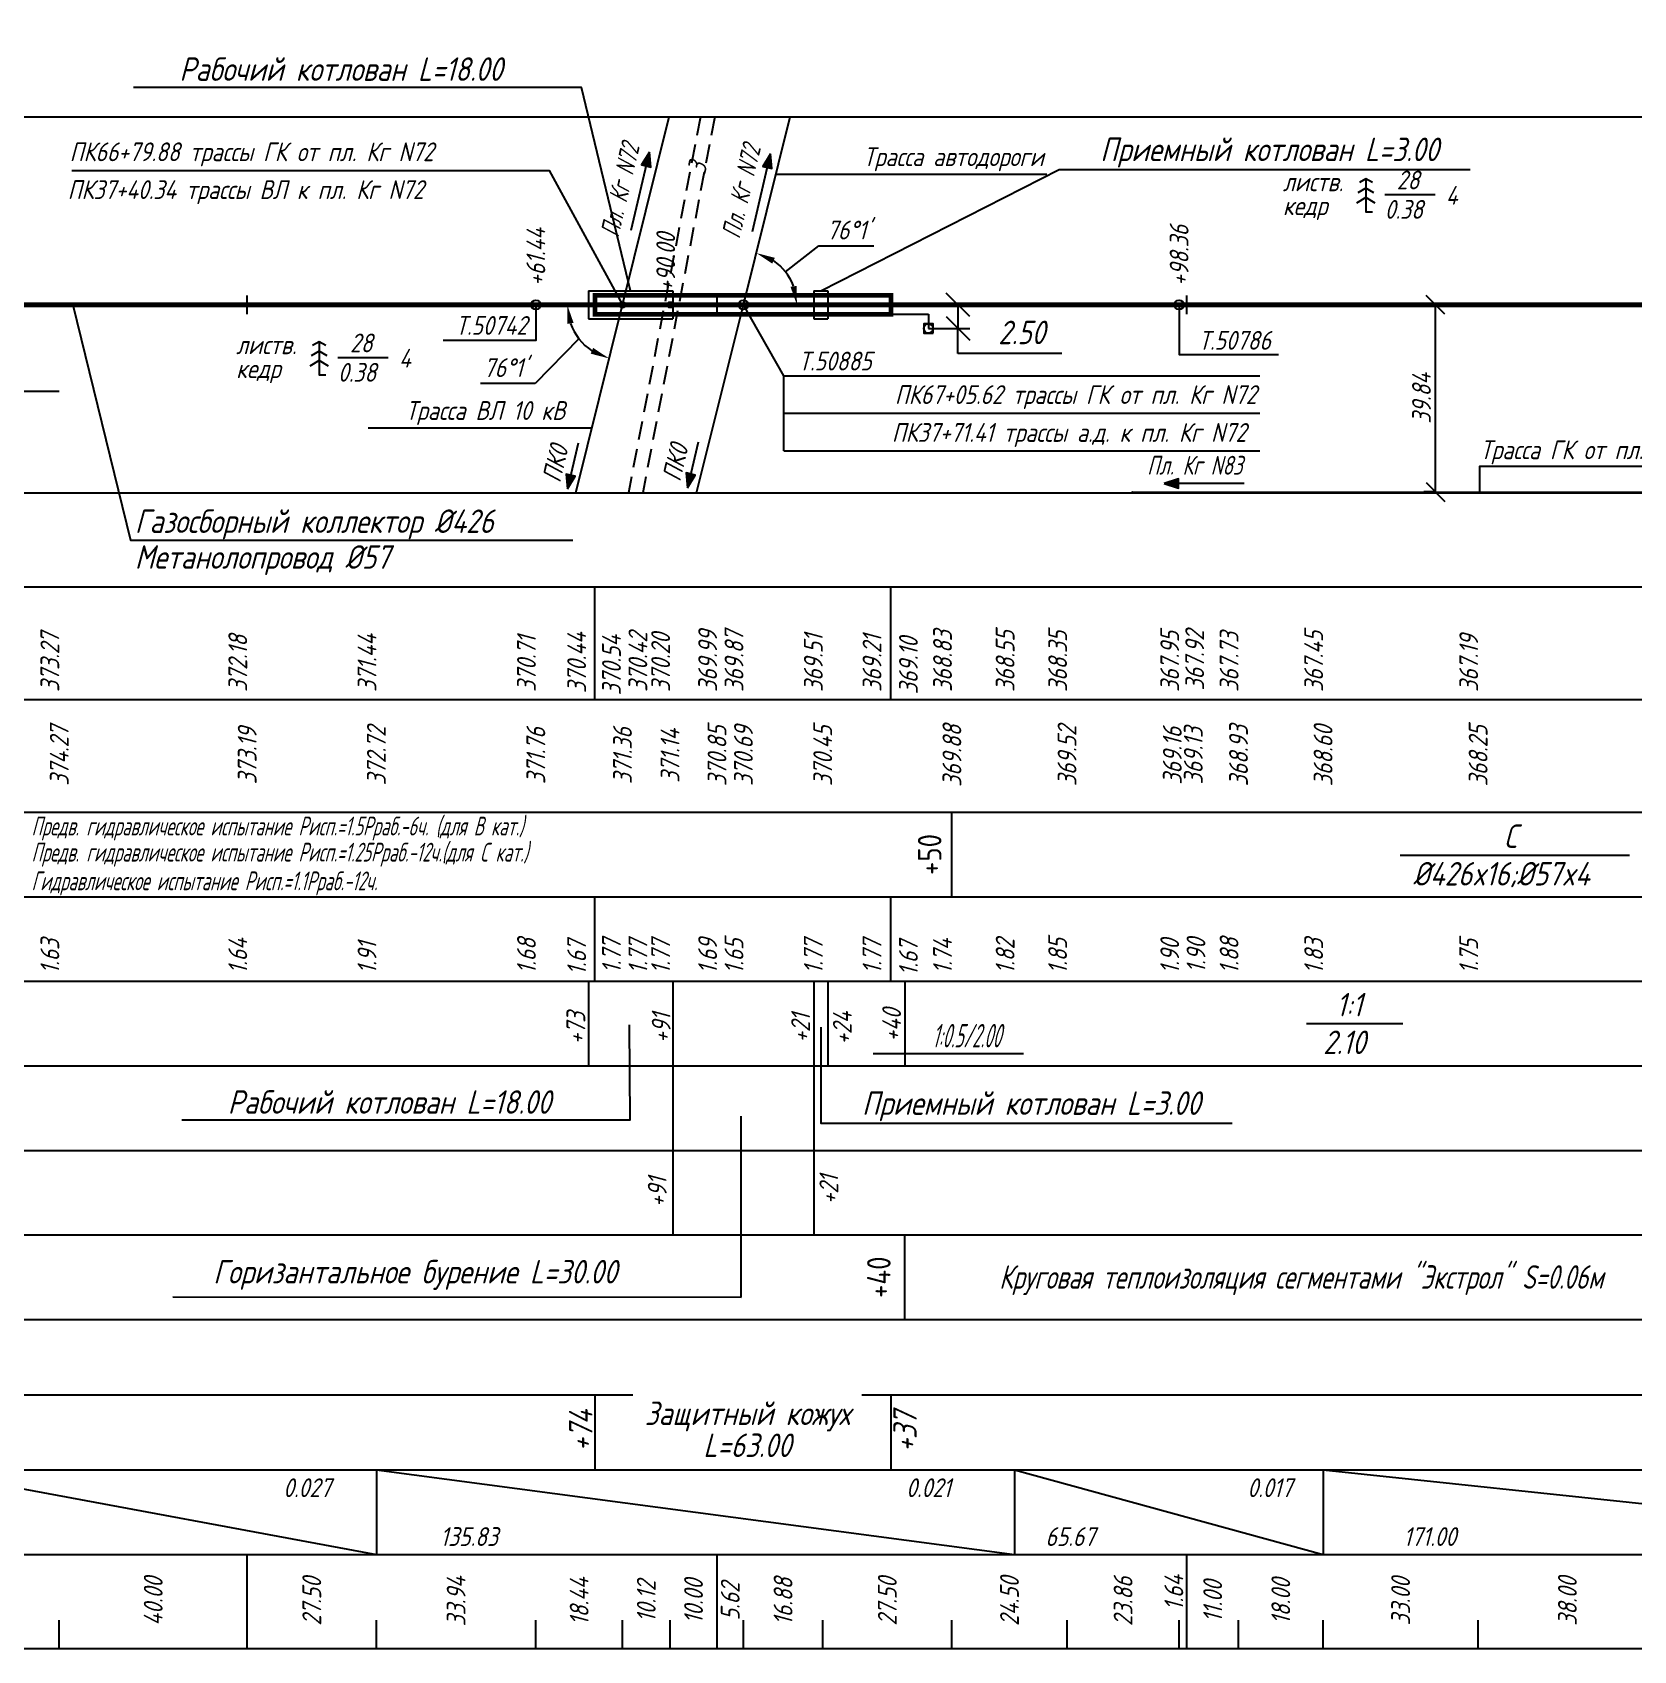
# Model space of a CAD drawing. Extents: x 0 to 1712, y -36 to 643.
# Drawn here: x 402.5 to 572.9, y 170 to 342.2 of the extents above; entities that cross this region are included whole.
import ezdxf
from ezdxf import colors
from ezdxf.entities.mleader import LeaderData, LeaderLine
from ezdxf.enums import TextEntityAlignment as Align
from ezdxf.math import Vec2, Vec3

# ---------------------------------------------------------------- set-up
doc = ezdxf.new("R2010")
doc.units = 0
doc.linetypes.add('IZ_HIDDEN', pattern=[3, 2, -1])
doc.linetypes.add('ИИDash_20_10', pattern=[3, 2, -1])
for name, color, linetype in [('Изм.4', 1, 'Continuous'), ('Отметки красные', 7, 'Continuous'), ('Подвал', 7, 'Continuous'), ('ТХ-Л', 140, 'Continuous')]:
    doc.layers.add(name, color=color, linetype=linetype)
doc.layers.add('ИИ_ПРОФИЛЬ_025', color=7, linetype='Continuous', lineweight=25)
doc.styles.add('VNIPISIMPLEXCUR', font='simplex.shx', dxfattribs={"width": 0.8, "oblique": 15})
doc.dimstyles.new('ИИ-1000-м-dm$0', dxfattribs={"dimtxt": 2.5, "dimasz": 2.5, "dimexe": 1.25, "dimexo": 0, "dimgap": 1, "dimtad": 1, "dimtoh": 1, "dimzin": 1, "dimdsep": 46, "dimtxsty": 'VNIPISIMPLEXCUR', "dimblk": 'OBLIQUE', "dimcen": 2.5, "dimaunit": 1, "dimazin": 0, "dimtfac": 1, "dimtmove": 1, "dimatfit": 2, "dimfxl": 1, "dimarcsym": 0})
doc.dimstyles.new('ИИ-1000-м-dm$2', dxfattribs={"dimtxt": 2.5, "dimasz": 2.5, "dimexe": 1.25, "dimexo": 0, "dimgap": 1, "dimtad": 2, "dimtoh": 1, "dimzin": 1, "dimdsep": 46, "dimtxsty": 'VNIPISIMPLEXCUR', "dimcen": 2.5, "dimaunit": 1, "dimazin": 0, "dimtfac": 1, "dimtmove": 1, "dimatfit": 2, "dimfxl": 1, "dimarcsym": 0})

# ---------------------------------------------------------------- blocks, each defined once
blk = doc.blocks.new('ИИ15008')
at = {"linetype": 'Continuous', "lineweight": 25}
blk.add_hatch(color=0, dxfattribs=at).paths.add_polyline_path([(0, 0), (1.5, -0.5), (1.5, 0.5)])
at = {"color": 0, "linetype": 'Continuous', "lineweight": 25}
blk.add_lwpolyline([(0, 0), (1.5, -0.5), (1.5, 0.5)], close=True, dxfattribs=at)
blk.add_lwpolyline([(8.5, 0), (0, 0)], dxfattribs=at)
blk = doc.blocks.new('ИИ15009')
at = {"linetype": 'Continuous', "lineweight": 25}
blk.add_hatch(color=0, dxfattribs=at).paths.add_polyline_path([(0, 0), (1.5, -0.5), (1.5, 0.5)])
at = {"color": 0, "linetype": 'Continuous', "lineweight": 25}
blk.add_lwpolyline([(0, 0), (1.5, -0.5), (1.5, 0.5)], close=True, dxfattribs=at)
blk.add_lwpolyline([(5, 0), (0, 0)], dxfattribs=at)
blk = doc.blocks.new('ИИ053672А')
at = {"color": 0, "linetype": 'Continuous'}
for points in [[(0.7, 3.1), (0, 3.5), (-0.7, 3.1)], [(0, 3.5), (0, 0), (0.7, 0)], [(0.85, 2.01), (0, 2.5), (-0.85, 2.01)], [(1, 0.92), (0, 1.5), (-1, 0.92)]]:
    blk.add_lwpolyline(points, dxfattribs=at)
at = {"color": 0, "linetype": 'Continuous', "style": 'VNIPISIMPLEXCUR', "oblique": 15, "width": 0.8}
blk.add_attdef('RACE1', text='', height=2, dxfattribs=at).set_placement((-2, 2.25), align=Align.RIGHT)
blk.add_attdef('HEIGHT', (2, 2.25), '', height=2, dxfattribs=at)
blk.add_attdef('DISTANCE', text='', height=2, dxfattribs=at).set_placement((8.5, 1.75), align=Align.MIDDLE_LEFT)
blk.add_attdef('RACE2', text='', height=2, dxfattribs=at).set_placement((-2, 1.25), align=Align.TOP_RIGHT)
blk.add_attdef('THICKNESS', text='', height=2, dxfattribs=at).set_placement((2, 1.25), align=Align.TOP_LEFT)
blk = doc.blocks.new('ИИ150022')
at = {"linetype": 'Continuous', "lineweight": 25}
h = blk.add_hatch(color=0, dxfattribs=at)
edge = h.paths.add_edge_path()
edge.add_arc((0, 0), 0.3, 0, 360)
at = {"color": 0, "linetype": 'Continuous', "lineweight": 25}
blk.add_circle((0, 0), 0.3, dxfattribs=at)
at = {"color": 0, "linetype": 'Continuous', "style": 'VNIPISIMPLEXCUR', "oblique": 15, "width": 0.8}
for tag, p in [('STATIONING1', (1, 4.7)), ('STATIONING2', (1, 1.3))]:
    blk.add_attdef(tag, p, '', height=2, dxfattribs=at)
at = {"color": 7, "linetype": 'Continuous', "style": 'VNIPISIMPLEXCUR', "oblique": 15, "width": 0.8}
blk.add_attdef('HEIGHT', text='', height=2, dxfattribs=at).set_placement((0, -1.3), align=Align.TOP_CENTER)
blk = doc.blocks.new('ИИ15002')
at = {"linetype": 'Continuous', "lineweight": 25}
h = blk.add_hatch(color=0, dxfattribs=at)
edge = h.paths.add_edge_path()
edge.add_arc((0, 0), 0.3, 0, 360)
at = {"color": 0, "linetype": 'Continuous', "lineweight": 25}
blk.add_circle((0, 0), 0.3, dxfattribs=at)
at = {"color": 0, "linetype": 'Continuous', "style": 'VNIPISIMPLEXCUR', "oblique": 15, "width": 0.8}
blk.add_attdef('STATIONING', (1, 1.3), '', height=2, rotation=90, dxfattribs=at)
at = {"color": 7, "linetype": 'Continuous', "style": 'VNIPISIMPLEXCUR', "oblique": 15, "width": 0.8}
blk.add_attdef('HEIGHT', text='', height=2, dxfattribs=at).set_placement((0, -1.3), align=Align.TOP_CENTER)
blk = doc.blocks.new('_Oblique')
at = {"color": 0, "linetype": 'ByBlock', "lineweight": -2}
blk.add_line((-0.5, -0.5), (0.5, 0.5), dxfattribs=at)
blk = doc.blocks.new('*D29')
at = {"layer": 'Defpoints', "color": 0, "transparency": 16777216}
for p in [(551.87, 313.23), (551.87, 313.23), (551.87, 293.31)]:
    blk.add_point(p, dxfattribs=at)
at = {"layer": 'ИИ_ПРОФИЛЬ_025', "color": 0, "lineweight": -2, "transparency": 16777216}
for p, q in [((551.87, 313.23), (550.62, 313.23)), ((551.87, 293.31), (551.87, 313.23)), ((551.87, 293.31), (550.62, 293.31))]:
    blk.add_line(p, q, dxfattribs=at)
at = {"layer": 'ИИ_ПРОФИЛЬ_025', "color": 0, "lineweight": -2, "transparency": 16777216, "xscale": 2, "yscale": 2, "zscale": 2}
for p, rotation in [((551.87, 313.23), 90), ((551.87, 293.31), 270)]:
    blk.add_blockref('_Oblique', p, dxfattribs=dict(at, rotation=rotation))
at = {"layer": 'ИИ_ПРОФИЛЬ_025', "color": 0, "transparency": 16777216, "insert": (550.37, 303.27), "char_height": 2, "attachment_point": 5, "rotation": 90, "style": 'VNIPISIMPLEXCUR'}
blk.add_mtext('39.84', dxfattribs=at)
blk = doc.blocks.new('*D30')
at = {"layer": 'Defpoints', "color": 0, "transparency": 16777216}
for p in [(974.43, 333.23, -184.58), (125.4, 313.23), (1125.4, 313.23), (981.49, 309.23), (982.4, 293.23, -184.58)]:
    blk.add_point(p, dxfattribs=at)
at = {"layer": 'ИИ_ПРОФИЛЬ_025', "color": 0, "lineweight": -2, "transparency": 16777216}
for p, q in [((982.31, 310.03), (985.89, 303.41)), ((985.89, 303.41), (993.55, 303.41))]:
    blk.add_line(p, q, dxfattribs=at)
blk.add_arc((978.42, 313.23), 5.04, 304.1476, 337.1185, dxfattribs=at)
at = {"layer": 'ИИ_ПРОФИЛЬ_025', "color": 0, "transparency": 16777216}
for points in [[(982.74, 311.33), (983.39, 311.2), (983.46, 313.23)], [(981.38, 308.75), (981.12, 309.36), (979.4, 308.28)]]:
    blk.add_solid(points, dxfattribs=at)
at = {"layer": 'ИИ_ПРОФИЛЬ_025', "color": 0, "transparency": 16777216, "insert": (989.97, 305.1), "char_height": 2, "attachment_point": 5, "style": 'VNIPISIMPLEXCUR'}
blk.add_mtext("78°44'", dxfattribs=at)
blk = doc.blocks.new('*D31')
at = {"layer": 'Defpoints', "color": 0, "transparency": 16777216}
for p in [(483.19, 333.23), (481.81, 317.63), (125.4, 313.23), (478.21, 313.22), (1125.4, 313.23)]:
    blk.add_point(p, dxfattribs=at)
at = {"layer": 'ИИ_ПРОФИЛЬ_025', "color": 0, "lineweight": -2, "transparency": 16777216}
for p, q in [((482.69, 316.73), (486.25, 319.5)), ((486.25, 319.5), (492.09, 319.5))]:
    blk.add_line(p, q, dxfattribs=at)
blk.add_arc((478.21, 313.23), 5.69, 20.2603, 55.7613, dxfattribs=at)
at = {"layer": 'ИИ_ПРОФИЛЬ_025', "color": 0, "transparency": 16777216}
for points in [[(481.27, 317.62), (481.55, 318.23), (479.58, 318.74)], [(483.87, 315.25), (483.22, 315.14), (483.9, 313.23)]]:
    blk.add_solid(points, dxfattribs=at)
at = {"layer": 'ИИ_ПРОФИЛЬ_025', "color": 0, "transparency": 16777216, "insert": (489.42, 321.19), "char_height": 2, "attachment_point": 5, "style": 'VNIPISIMPLEXCUR'}
blk.add_mtext("76°1'", dxfattribs=at)
blk = doc.blocks.new('*D32')
at = {"layer": 'Defpoints', "color": 0, "transparency": 16777216}
for p in [(470.32, 333.23), (125.4, 313.23), (1125.4, 313.23), (461.61, 308.68), (460.35, 293.23)]:
    blk.add_point(p, dxfattribs=at)
at = {"layer": 'ИИ_ПРОФИЛЬ_025', "color": 0, "lineweight": -2, "transparency": 16777216}
for p, q in [((460.7, 309.61), (456.06, 304.85)), ((456.06, 304.85), (450.22, 304.85))]:
    blk.add_line(p, q, dxfattribs=at)
blk.add_arc((465.34, 313.23), 5.88, 199.5904, 236.4241, dxfattribs=at)
at = {"layer": 'ИИ_ПРОФИЛЬ_025', "color": 0, "transparency": 16777216}
for points in [[(459.47, 311.2), (460.13, 311.31), (459.46, 313.23)], [(462.22, 308.64), (461.95, 308.03), (463.92, 307.52)]]:
    blk.add_solid(points, dxfattribs=at)
at = {"layer": 'ИИ_ПРОФИЛЬ_025', "color": 0, "transparency": 16777216, "insert": (452.89, 306.54), "char_height": 2, "attachment_point": 5, "style": 'VNIPISIMPLEXCUR'}
blk.add_mtext("76°1'", dxfattribs=at)
blk = doc.blocks.new('*D33')
at = {"layer": 'Defpoints', "color": 0, "transparency": 16777216}
for p in [(125.4, 313.23), (310.01, 313.24), (1125.4, 313.23), (306.41, 311.14), (310.02, 293.23)]:
    blk.add_point(p, dxfattribs=at)
at = {"layer": 'ИИ_ПРОФИЛЬ_025', "color": 0, "lineweight": -2, "transparency": 16777216}
for p, q in [((307.07, 310.28), (307.1, 302.16)), ((307.1, 302.16), (302.86, 302.16))]:
    blk.add_line(p, q, dxfattribs=at)
blk.add_arc((310.01, 313.23), 4.17, 207.7818, 242.2224, dxfattribs=at)
at = {"layer": 'ИИ_ПРОФИЛЬ_025', "color": 0, "transparency": 16777216}
for points in [[(306.01, 311.21), (306.65, 311.37), (305.85, 313.23)], [(308.15, 309.87), (307.99, 309.22), (310.01, 309.06)]]:
    blk.add_solid(points, dxfattribs=at)
at = {"layer": 'ИИ_ПРОФИЛЬ_025', "color": 0, "transparency": 16777216, "insert": (304.73, 303.66), "char_height": 2, "attachment_point": 5, "style": 'VNIPISIMPLEXCUR'}
blk.add_mtext('90%%d', dxfattribs=at)
blk = doc.blocks.new('*D34')
at = {"layer": 'Defpoints', "color": 0, "transparency": 16777216}
for p in [(140.6, 333.23), (143.59, 314.95), (125.4, 313.23), (140.6, 313.23), (1125.4, 313.23)]:
    blk.add_point(p, dxfattribs=at)
at = {"layer": 'ИИ_ПРОФИЛЬ_025', "color": 0, "lineweight": -2, "transparency": 16777216}
for p, q in [((143.04, 315.67), (144.38, 318.82)), ((144.38, 318.82), (148.62, 318.82))]:
    blk.add_line(p, q, dxfattribs=at)
blk.add_arc((140.6, 313.23), 3.45, 33.7265, 56.2791, dxfattribs=at)
at = {"layer": 'ИИ_ПРОФИЛЬ_025', "color": 0, "transparency": 16777216}
for points in [[(142.42, 315.78), (142.61, 316.41), (140.6, 316.67)], [(143.79, 315.24), (143.15, 315.04), (144.05, 313.23)]]:
    blk.add_solid(points, dxfattribs=at)
at = {"layer": 'ИИ_ПРОФИЛЬ_025', "color": 0, "transparency": 16777216, "insert": (146.75, 320.32), "char_height": 2, "attachment_point": 5, "style": 'VNIPISIMPLEXCUR'}
blk.add_mtext('90%%d', dxfattribs=at)
blk = doc.blocks.new('*D57')
at = {"layer": 'Defpoints', "color": 0, "transparency": 16777216}
for p in [(493.9, 313.23), (497.9, 310.72), (501.04, 310.72)]:
    blk.add_point(p, dxfattribs=at)
at = {"layer": 'ТХ-Л', "color": 0, "lineweight": -2, "transparency": 16777216}
for p, q in [((493.9, 313.23), (502.29, 313.21)), ((501.04, 313.22), (501.04, 310.72)), ((497.9, 310.72), (502.29, 310.71)), ((501.04, 308.04), (501.04, 310.72)), ((512.08, 308.04), (501.04, 308.04))]:
    blk.add_line(p, q, dxfattribs=at)
at = {"layer": 'ТХ-Л', "color": 0, "lineweight": -2, "transparency": 16777216, "xscale": 2.5, "yscale": 2.5, "zscale": 2.5}
for p, rotation in [((501.04, 313.22), 89.9136520649306), ((501.04, 310.72), 269.9136520649306)]:
    blk.add_blockref('_Oblique', p, dxfattribs=dict(at, rotation=rotation))
at = {"layer": 'ТХ-Л', "color": 0, "transparency": 16777216, "insert": (507.81, 310.29), "char_height": 2.5, "attachment_point": 5, "style": 'VNIPISIMPLEXCUR'}
blk.add_mtext('2.50', dxfattribs=at)

msp = doc.modelspace()

# ---------------------------------------------------------------- linework, layer by layer
at = {"color": 1}
for points in [[(461.7056, 314.7278), (461.7056, 311.7278)], [(461.7056, 314.7278), (461.7056, 311.7278)], [(461.7056, 314.7278), (470.7056, 314.7277)], [(470.7056, 314.7277), (470.7056, 311.7277)], [(470.7056, 314.7277), (470.7056, 311.7277)], [(485.7056, 314.7275), (485.7056, 311.7275)], [(485.7056, 314.7275), (485.7056, 311.7275)], [(485.7056, 314.7275), (487.2056, 314.7275)], [(487.2056, 314.7275), (487.2056, 311.7275)], [(487.2056, 314.7275), (487.2056, 311.7275)], [(461.7056, 311.7278), (470.7056, 311.7277)], [(485.7056, 311.7275), (487.2056, 311.7275)], [(461.7056, 241.2274), (461.7056, 232.1502)], [(470.7056, 241.2274), (470.7056, 232.1502)], [(485.7056, 241.2274), (485.7056, 232.1502)], [(487.2056, 241.2274), (487.2056, 232.1502)]]:
    msp.add_lwpolyline(points, dxfattribs=at)
msp.add_lwpolyline([(477.9759, 207.6299), (477.9759, 226.8648)])
at = {"layer": 'Изм.4'}
for p, q in [((470.7056, 232.2274), (470.7056, 214.2274)), ((485.7056, 232.2274), (485.7056, 214.2274))]:
    msp.add_line(p, q, dxfattribs=at)
at = {"layer": 'Изм.4', "color": 1, "ltscale": 100}
for points in [[(466.2056, 314.7277), (460.9815, 336.3717), (413.2848, 336.3717)], [(417.5005, 207.6299), (477.9901, 207.6231)]]:
    msp.add_lwpolyline(points, dxfattribs=at)
at = {"layer": 'Изм.4'}
for points in [[(486.4556, 314.7275), (511.8083, 327.6249), (555.5608, 327.6249)], [(492, 233.5518), (507.9994, 233.5518)]]:
    msp.add_lwpolyline(points, dxfattribs=at)
at = {"layer": 'ИИ_ПРОФИЛЬ_025', "flags": 128}
for points in [[(125.3976, 333.2274), (1125.3976, 333.2274)], [(460.3549, 293.2274), (470.3173, 333.2274)], [(473.2311, 293.2274), (478.2089, 313.2206), (483.1892, 333.2274)], [(406.7272, 327.5195), (457.5499, 327.5195), (465.3353, 313.2241)], [(481.6757, 327.1472), (510.4928, 327.1472)], [(546.4519, 324.9602), (551.8075, 324.9602)], [(425.3976, 312.2274), (425.3976, 314.2274)], [(475.3976, 312.2274), (475.3976, 314.2274)], [(525.3976, 312.2274), (525.3976, 314.2274)], [(349.9433, 313.2274), (352.313, 304.0296), (405.3825, 304.0296)], [(365.3976, 313.2274), (462.3976, 313.2274)], [(456.1176, 313.2274), (456.1176, 309.4323), (446.2616, 309.4323)], [(482.5053, 297.6837), (482.5053, 305.6837), (478.2076, 313.2274)], [(493.8976, 313.2274), (675.3976, 313.2274)], [(524.5776, 313.2274), (524.5776, 307.9426), (535.1426, 307.9426)], [(435.0545, 307.6168), (440.4102, 307.6168)], [(482.5053, 305.6837), (533.1669, 305.6837)], [(482.5053, 301.6837), (533.1669, 301.6837)], [(438.2608, 300.1371), (462.0758, 300.1371)], [(482.5053, 297.6837), (533.1669, 297.6837)], [(589.4801, 296.0052), (556.5279, 296.0052), (556.5279, 293.3067)], [(125.3976, 293.2274), (1125.3976, 293.2274)], [(519.5958, 293.2274), (519.616, 293.3089), (1125.3976, 293.2726)], [(315.3976, 283.2274), (905.3976, 283.2274)], [(315.3976, 271.2274), (905.3976, 271.2274)], [(315.3976, 259.2274), (905.3976, 259.2274)], [(315.3976, 250.2274), (905.3976, 250.2274)], [(315.3976, 241.2274), (905.3976, 241.2274)], [(318.8192, 232.2274), (902.1976, 232.2274)], [(315.3976, 223.2274), (905.3976, 223.2274)], [(315.3976, 214.2274), (905.3976, 214.2274)], [(315.3976, 205.2274), (905.3976, 205.2274)], [(315.3976, 197.2274), (905.3976, 197.2274)], [(315.3976, 189.2274), (905.3976, 189.2274)], [(125.3976, 180.2274), (1125.3976, 180.2274)], [(425.3976, 170.2274), (425.3976, 180.2274)], [(475.3976, 170.2274), (475.3976, 180.2274)], [(525.3976, 170.2274), (525.3976, 180.2274)], [(405.3976, 170.2274), (405.3976, 173.2274)], [(439.1476, 170.2274), (439.1476, 173.2274)], [(456.1176, 170.2274), (456.1176, 173.2274)], [(465.3376, 170.2274), (465.3376, 173.2274)], [(470.3976, 170.2274), (470.3976, 173.2274)], [(478.2076, 170.2274), (478.2076, 173.2274)], [(486.6476, 170.2274), (486.6476, 173.2274)], [(500.3976, 170.2274), (500.3976, 173.2274)], [(512.6476, 170.2274), (512.6476, 173.2274)], [(524.5776, 170.2274), (524.5776, 173.2274)], [(530.8976, 170.2274), (530.8976, 173.2274)], [(539.8976, 170.2274), (539.8976, 173.2274)], [(556.3976, 170.2274), (556.3976, 173.2274)], [(125.3976, 170.2274), (1125.3976, 170.2274)]]:
    msp.add_lwpolyline(points, dxfattribs=at)
at = {"layer": 'ИИ_ПРОФИЛЬ_025', "linetype": 'ИИDash_20_10', "flags": 128}
for points in [[(473.6349, 333.2274), (465.9648, 293.2274)], [(475.1622, 333.2274), (467.4921, 293.2274)]]:
    msp.add_lwpolyline(points, dxfattribs=at)
at = {"layer": 'ИИ_ПРОФИЛЬ_025'}
for centre in [(456.1176, 313.2274), (478.2076, 313.2274), (524.5776, 313.2274)]:
    msp.add_circle(centre, 0.5, dxfattribs=at)
at = {"layer": 'Подвал'}
for p, q in [((495.3976, 241.2274), (495.3976, 232.2274)), ((462.3976, 197.2274), (462.3976, 189.2274)), ((493.8976, 197.2274), (493.8976, 189.2274)), ((390.7726, 189.2274), (439.1476, 180.2274)), ((439.1476, 189.2274), (439.1476, 180.2274)), ((439.1476, 189.2274), (439.1476, 180.2274)), ((439.1476, 189.2274), (507.0606, 180.2274)), ((507.0606, 189.2274), (507.0606, 180.2274)), ((507.0606, 189.2274), (507.0606, 180.2274)), ((507.0606, 189.2274), (539.8976, 180.2274)), ((539.8976, 189.2274), (539.8976, 180.2274)), ((539.8976, 189.2274), (539.8976, 180.2274)), ((539.8976, 189.2274), (625.3976, 180.2274))]:
    msp.add_line(p, q, dxfattribs=at)
at = {"layer": 'ТХ-Л'}
msp.add_line((495.3976, 241.2274), (495.3976, 232.2274), dxfattribs=at)
at = {"layer": 'ТХ-Л', "const_width": 0.5}
for points in [[(365.3976, 313.2274), (462.3976, 313.2274)], [(462.3976, 312.2274), (462.3976, 314.2274), (493.8976, 314.2274), (493.8976, 312.2274), (462.3976, 312.2274)], [(493.8976, 313.2274), (675.3976, 313.2274)]]:
    msp.add_lwpolyline(points, dxfattribs=at)
at = {"layer": 'ТХ-Л', "linetype": 'IZ_HIDDEN', "const_width": 0.5}
msp.add_lwpolyline([(462.3976, 313.2277), (493.8976, 313.2274)], dxfattribs=at)
at = {"layer": 'ТХ-Л', "flags": 128}
msp.add_lwpolyline([(406.8386, 313.2274), (412.9624, 288.1658), (460.0514, 288.1658)], dxfattribs=at)
at = {"layer": 'ТХ-Л'}
for points in [[(493.8976, 312.2297), (497.8976, 312.2218)], [(497.8976, 312.2204), (497.8953, 310.7204)], [(498.3946, 310.2197), (498.3961, 311.2197), (497.3961, 311.2212), (497.3946, 310.2212), (498.3946, 310.2197)], [(462.3976, 271.2274), (462.3976, 283.2274)], [(493.8976, 271.2274), (493.8976, 283.2274)], [(548.1124, 254.661), (572.5005, 254.661)], [(462.3976, 241.2274), (462.3976, 250.2274)], [(493.8976, 241.2274), (493.8976, 250.2274)], [(538.1187, 236.7262), (548.3754, 236.7262)]]:
    msp.add_lwpolyline(points, dxfattribs=at)
at = {"layer": 'ТХ-Л', "ltscale": 100}
for points in [[(500.3976, 250.2274), (500.3976, 259.2274)], [(495.3976, 205.2274), (495.3976, 214.2274)]]:
    msp.add_lwpolyline(points, dxfattribs=at)
at = {"layer": 'ТХ-Л'}
msp.add_circle((497.8953, 310.7204), 0.5, dxfattribs=at)

# ---------------------------------------------------------------- block references
at = {"layer": 'ИИ_ПРОФИЛЬ_025'}
ref = msp.add_blockref('ИИ150022', (465.3353, 313.2241), dxfattribs=at)
ref.add_attrib('STATIONING1', 'ПК66+79.88 трассы ГК от пл. Кг N72', (406.5025, 328.515, 185.68), dxfattribs={"layer": '0', "color": 0, "linetype": 'Continuous', "height": 2, "style": 'VNIPISIMPLEXCUR', "oblique": 15, "width": 0.8})
ref.add_attrib('STATIONING2', 'ПК37+40.34 трассы ВЛ к пл. Кг N72', (406.2914, 324.4888, 185.68), dxfattribs={"layer": '0', "color": 0, "linetype": 'Continuous', "height": 2, "style": 'VNIPISIMPLEXCUR', "oblique": 15, "width": 0.8})
for name, p, rotation in [('ИИ15008', (468.1973, 329.4696), 256.8703696611594), ('ИИ15008', (481.0955, 329.3143), 256.8703696611594), ('ИИ15009', (459.4796, 293.6406), 76.87027777777777), ('ИИ15009', (472.2538, 293.7576), 76.87027777777777)]:
    msp.add_blockref(name, p, dxfattribs=dict(at, rotation=rotation))
ref = msp.add_blockref('ИИ053672А', (544.4548, 323.1366), dxfattribs=at)
ref.add_attrib('RACE1', 'листв.', dxfattribs={"layer": '0', "color": 0, "linetype": 'Continuous', "height": 2, "rotation": 0, "style": 'VNIPISIMPLEXCUR', "oblique": 15, "width": 0.8}).set_placement((542.0321, 325.3173), align=Align.RIGHT)
ref.add_attrib('RACE2', 'кедр', dxfattribs={"layer": '0', "color": 0, "linetype": 'Continuous', "height": 2, "rotation": 0, "style": 'VNIPISIMPLEXCUR', "oblique": 15, "width": 0.8}).set_placement((540.3454, 324.7766), align=Align.TOP_RIGHT)
ref.add_attrib('HEIGHT', '28', (547.737, 325.515), dxfattribs={"layer": '0', "color": 0, "linetype": 'Continuous', "height": 2, "rotation": 0, "style": 'VNIPISIMPLEXCUR', "oblique": 15, "width": 0.8})
ref.add_attrib('THICKNESS', '0.38', dxfattribs={"layer": '0', "color": 0, "linetype": 'Continuous', "height": 2, "rotation": 0, "style": 'VNIPISIMPLEXCUR', "oblique": 15, "width": 0.8}).set_placement((546.4548, 324.3866), align=Align.TOP_LEFT)
ref.add_attrib('DISTANCE', '4', dxfattribs={"layer": '0', "color": 0, "linetype": 'Continuous', "height": 2, "rotation": 0, "style": 'VNIPISIMPLEXCUR', "oblique": 15, "width": 0.8}).set_placement((552.9548, 324.8866), align=Align.MIDDLE_LEFT)
ref = msp.add_blockref('ИИ15002', (470.3976, 313.2274), dxfattribs=at)
ref.add_attrib('STATIONING', '+90.00', (470.9384, 314.5829), dxfattribs={"layer": '0', "color": 0, "linetype": 'Continuous', "height": 2, "rotation": 90, "style": 'VNIPISIMPLEXCUR', "oblique": 15, "width": 0.8})
ref = msp.add_blockref('ИИ053672А', (433.0575, 305.7933), dxfattribs=at)
ref.add_attrib('RACE1', 'листв.', dxfattribs={"layer": '0', "color": 0, "linetype": 'Continuous', "height": 2, "rotation": 0, "style": 'VNIPISIMPLEXCUR', "oblique": 15, "width": 0.8}).set_placement((430.6348, 307.974), align=Align.RIGHT)
ref.add_attrib('RACE2', 'кедр', dxfattribs={"layer": '0', "color": 0, "linetype": 'Continuous', "height": 2, "rotation": 0, "style": 'VNIPISIMPLEXCUR', "oblique": 15, "width": 0.8}).set_placement((428.9481, 307.4332), align=Align.TOP_RIGHT)
ref.add_attrib('HEIGHT', '28', (436.3396, 308.1716), dxfattribs={"layer": '0', "color": 0, "linetype": 'Continuous', "height": 2, "rotation": 0, "style": 'VNIPISIMPLEXCUR', "oblique": 15, "width": 0.8})
ref.add_attrib('THICKNESS', '0.38', dxfattribs={"layer": '0', "color": 0, "linetype": 'Continuous', "height": 2, "rotation": 0, "style": 'VNIPISIMPLEXCUR', "oblique": 15, "width": 0.8}).set_placement((435.0575, 307.0433), align=Align.TOP_LEFT)
ref.add_attrib('DISTANCE', '4', dxfattribs={"layer": '0', "color": 0, "linetype": 'Continuous', "height": 2, "rotation": 0, "style": 'VNIPISIMPLEXCUR', "oblique": 15, "width": 0.8}).set_placement((441.5575, 307.5433), align=Align.MIDDLE_LEFT)
msp.add_blockref('ИИ15008', (523.0017, 294.2134), dxfattribs=at)

# ---------------------------------------------------------------- texts
at = {"layer": 'Изм.4', "style": 'VNIPISIMPLEXCUR', "oblique": 15, "width": 0.5}
msp.add_text('1:0.5/2.00', height=2.5, dxfattribs=at).set_placement((498.2923, 234.1886))
at = {"layer": 'Изм.4', "style": 'VNIPISIMPLEXCUR', "oblique": 15, "width": 0.8}
msp.add_text('Горизантальное бурение L=30.00', height=2.5, dxfattribs=at).set_placement((443.2633, 210.3202), align=Align.MIDDLE_CENTER)
at = {"layer": 'Изм.4', "char_height": 2.5, "attachment_point": 8, "style": 'VNIPISIMPLEXCUR'}
for s, insert in [('Рабочий котлован L=18.00', (435.3681, 337.0671)), ('Приемный котлован L=3.00', (534.1837, 327.8422)), ('Рабочий котлован L=18.00', (440.5218, 227.1294)), ('Приемный котлован L=3.00', (508.8338, 226.3311))]:
    msp.add_mtext(s, dxfattribs=dict(at, insert=insert))
at = {"layer": 'ИИ_ПРОФИЛЬ_025', "style": 'VNIPISIMPLEXCUR', "oblique": 15}
for s, rotation, width, p in [('Пл. Кг N72', 76.870444, 0.7, (464.9059, 320.3276)), ('Пл. Кг N72', 76.870444, 0.7, (477.8041, 320.1723)), ('3', 78.034639, 0.8, (474.1338, 327.0147)), ('ПК0', 76.870444, 0.8, (458.7119, 294.2009)), ('ПК0', 76.870444, 0.8, (471.486, 294.3179))]:
    msp.add_text(s, height=2, rotation=rotation, dxfattribs=dict(at, width=width)).set_placement(p)
at = {"layer": 'ИИ_ПРОФИЛЬ_025', "style": 'VNIPISIMPLEXCUR', "oblique": 15, "width": 0.8}
for s, p in [('Трасса автодороги', (510.1632, 328.9888)), ('Т.50742', (455.1758, 311.0356)), ('Т.50786', (534.3267, 309.4493)), ('Т.50885', (491.8555, 307.2415)), ('ПК67+05.62 трассы ГК от пл. Кг N72', (532.8059, 303.6731)), ('Трасса ВЛ 10 кВ', (459.2351, 301.9786)), ('ПК37+71.41 трассы а.д. к пл. Кг N72', (531.712, 299.6407))]:
    msp.add_text(s, height=2, dxfattribs=at).set_placement(p, align=Align.MIDDLE_RIGHT)
for s, p in [('+61.44', (456.1176, 315.2274)), ('+98.36', (524.5776, 315.2274))]:
    msp.add_text(s, height=2, rotation=90, dxfattribs=at).set_placement(p, align=Align.MIDDLE_LEFT)
at = {"layer": 'ИИ_ПРОФИЛЬ_025', "style": 'VNIPISIMPLEXCUR', "oblique": 15}
for s, width, p in [('Трасса ГК от пл. Кг N83', 0.8, (556.6124, 296.7991)), ('Пл. Кг N83', 0.7, (521.1731, 295.152))]:
    msp.add_text(s, height=2, dxfattribs=dict(at, width=width)).set_placement(p)
at = {"layer": 'ИИ_ПРОФИЛЬ_025', "style": 'VNIPISIMPLEXCUR', "oblique": 15, "width": 0.8}
for s, p in [('374.27', (406.3976, 265.2274)), ('372.72', (440.1476, 265.2274)), ('370.85', (476.3976, 265.2274)), ('370.69', (479.2076, 265.2274)), ('370.45', (487.6476, 265.2274)), ('369.88', (501.3976, 265.2274)), ('369.52', (513.6476, 265.2274)), ('368.93', (531.8976, 265.2274)), ('368.60', (540.8976, 265.2274)), ('368.25', (557.3976, 265.2274)), ('373.19', (426.3976, 265.2274)), ('371.76', (457.1176, 265.2274)), ('371.36', (466.3376, 265.2274)), ('371.14', (471.3976, 265.2274)), ('369.16', (524.848, 265.2274)), ('369.13', (527.0826, 265.2274))]:
    msp.add_text(s, height=2, rotation=90, dxfattribs=at).set_placement(p, align=Align.CENTER)
for s, p in [('40.00', (415.3976, 175.2274)), ('27.50', (432.2726, 175.2274)), ('33.94', (447.6326, 175.2274)), ('18.44', (460.7276, 175.2274)), ('10.12', (467.8676, 175.2274)), ('10.00', (472.8976, 175.2274)), ('5.62', (476.8026, 175.2274)), ('16.88', (482.4276, 175.2274)), ('27.50', (493.5226, 175.2274)), ('24.50', (506.5226, 175.2274)), ('23.86', (518.6126, 175.2274)), ('1.64', (524.0145, 176.1542)), ('11.00', (528.1476, 175.2274)), ('18.00', (535.3976, 175.2274)), ('33.00', (548.1476, 175.2274)), ('38.00', (565.8976, 175.2274))]:
    msp.add_text(s, height=2, rotation=90, dxfattribs=at).set_placement(p, align=Align.MIDDLE_CENTER)
at = {"layer": 'Отметки красные', "ltscale": 100, "char_height": 2, "attachment_point": 7, "rotation": 89.999982, "style": 'VNIPISIMPLEXCUR'}
for s, insert in [('\\W0.800;\\W0.8;\\Q15.0;373.27', (405.3976, 272.0274)), ('\\W0.800;\\W0.8;\\Q15.0;372.18', (425.3976, 272.0274)), ('\\W0.800;\\W0.8;\\Q15.0;371.44', (439.1476, 272.0274)), ('\\W0.800;\\W0.8;\\Q15.0;370.71', (456.1176, 272.0274)), ('\\W0.800;\\W0.8;\\Q15.0;370.44', (461.4643, 271.8956)), ('\\W0.800;\\W0.8;\\Q15.0;370.54', (465.1675, 271.6589)), ('\\W0.800;\\W0.8;\\Q15.0;370.42', (467.9775, 272.0274)), ('\\W0.800;\\W0.8;\\Q15.0;370.20', (470.3976, 272.0274)), ('\\W0.800;\\W0.8;\\Q15.0;369.99', (475.3976, 272.0274)), ('\\W0.800;\\W0.8;\\Q15.0;369.87', (478.2076, 272.0274)), ('\\W0.800;\\W0.8;\\Q15.0;369.51', (486.6476, 272.0274)), ('\\W0.800;\\W0.8;\\Q15.0;369.21', (492.894, 272.0274)), ('\\W0.800;\\W0.8;\\Q15.0;369.10', (496.7679, 271.7813)), ('\\W0.800;\\W0.8;\\Q15.0;368.83', (500.3976, 272.0274)), ('\\W0.800;\\W0.8;\\Q15.0;368.55', (507.0606, 272.0274)), ('\\W0.800;\\W0.8;\\Q15.0;368.35', (512.6476, 272.0274)), ('\\W0.800;\\W0.8;\\Q15.0;367.95', (524.5776, 272.0274)), ('\\W0.800;\\W0.8;\\Q15.0;367.92', (527.2308, 272.1827)), ('\\W0.800;\\W0.8;\\Q15.0;367.73', (530.8976, 272.0274)), ('\\W0.800;\\W0.8;\\Q15.0;367.45', (539.8976, 272.0274)), ('\\W0.800;\\W0.8;\\Q15.0;367.19', (556.3976, 272.0274))]:
    msp.add_mtext(s, dxfattribs=dict(at, insert=insert))
at = {"layer": 'Подвал', "ltscale": 100, "char_height": 2, "attachment_point": 7, "rotation": 89.999982, "style": 'VNIPISIMPLEXCUR'}
for s, insert in [('\\W0.800;\\W0.8;\\Q15.0;1.63', (405.3976, 242.0274)), ('\\W0.800;\\W0.8;\\Q15.0;1.64', (425.3976, 242.0274)), ('\\W0.800;\\W0.8;\\Q15.0;1.91', (439.1476, 242.0274)), ('\\W0.800;\\W0.8;\\Q15.0;1.68', (456.1176, 242.0274)), ('\\W0.800;\\W0.8;\\Q15.0;1.67', (461.4643, 241.8956)), ('\\W0.800;\\W0.8;\\Q15.0;1.77', (465.1675, 242.0875)), ('\\W0.800;\\W0.8;\\Q15.0;1.77', (467.9775, 242.0274)), ('\\W0.800;\\W0.8;\\Q15.0;1.77', (470.3976, 242.0274)), ('\\W0.800;\\W0.8;\\Q15.0;1.69', (475.3976, 242.0274)), ('\\W0.800;\\W0.8;\\Q15.0;1.65', (478.2076, 242.0274)), ('\\W0.800;\\W0.8;\\Q15.0;1.77', (486.6476, 242.0274)), ('\\W0.800;\\W0.8;\\Q15.0;1.77', (492.894, 242.0274)), ('\\W0.800;\\W0.8;\\Q15.0;1.67', (496.7679, 241.8289)), ('\\W0.800;\\W0.8;\\Q15.0;1.74', (500.3976, 242.0274)), ('\\W0.800;\\W0.8;\\Q15.0;1.82', (507.0606, 242.0274)), ('\\W0.800;\\W0.8;\\Q15.0;1.85', (512.6476, 242.0274)), ('\\W0.800;\\W0.8;\\Q15.0;1.90', (524.5776, 242.0274)), ('\\W0.800;\\W0.8;\\Q15.0;1.90', (527.3702, 242.126)), ('\\W0.800;\\W0.8;\\Q15.0;1.88', (530.8976, 242.0274)), ('\\W0.800;\\W0.8;\\Q15.0;1.83', (539.8976, 242.0274)), ('\\W0.800;\\W0.8;\\Q15.0;1.75', (556.3976, 242.0274))]:
    msp.add_mtext(s, dxfattribs=dict(at, insert=insert))
at = {"layer": 'Подвал', "ltscale": 100, "char_height": 2, "style": 'VNIPISIMPLEXCUR'}
for s, insert, attachment_point in [('\\W0.800;\\W0.8;\\Q15.0;0.027', (434.3101, 188.3274), 3), ('\\W0.800;\\W0.8;\\Q15.0;0.021', (500.2693, 188.3274), 3), ('\\W0.800;\\W0.8;\\Q15.0;0.017', (536.6139, 188.3274), 3), ('\\W0.800;\\W0.8;\\Q15.0;135.83', (445.9389, 181.1274), 7), ('\\W0.800;\\W0.8;\\Q15.0;65.67', (510.3443, 181.1274), 7), ('\\W0.800;\\W0.8;\\Q15.0;171.00', (548.4476, 181.1274), 7)]:
    msp.add_mtext(s, dxfattribs=dict(at, insert=insert, attachment_point=attachment_point))
at = {"layer": 'ТХ-Л', "style": 'VNIPISIMPLEXCUR', "oblique": 15}
for s, height, width, p in [('Газосборный коллектор %%C426', 2.5, 0.8, (413.4403, 288.9488)), ('Метанолопровод %%C57', 2.5, 0.8, (413.4403, 285.1377)), ('Предв. гидравлическое испытание Рисп.=1.5Рраб.-6ч. (для В кат.)', 2, 0.6, (402.4463, 256.7526)), ('С', 2.5, 0.8, (559.1492, 255.4287)), ('Предв. гидравлическое испытание Рисп.=1.25Рраб.-12ч.(для C кат.)', 2, 0.6, (402.4463, 253.9745)), ('%%C426x16;%%C57x4', 2.5, 0.8, (549.4567, 251.4237)), ('Гидравлическое испытание Рисп.=1.1Рраб.-12ч.', 2, 0.6, (402.4463, 250.9165)), ('1:1', 2.5, 0.8, (541.2897, 237.494)), ('2.10', 2.5, 0.8, (539.8988, 233.4889)), ('Круговая теплоизоляция сегментами "Экстрол" S=0.06м ', 2.5, 0.7, (505.4276, 208.5085))]:
    msp.add_text(s, height=height, dxfattribs=dict(at, width=width)).set_placement(p)
at = {"layer": 'ТХ-Л', "char_height": 2.5, "style": 'VNIPISIMPLEXCUR'}
for s, insert, attachment_point, rotation in [('{\\Q0;+50}', (496.7805, 254.7261), 2, 90), ('{\\Q0;+40}', (493.8633, 209.7274), 8, 89.672002)]:
    msp.add_mtext(s, dxfattribs=dict(at, insert=insert, attachment_point=attachment_point, rotation=rotation))

# ---------------------------------------------------------------- dimensions: what is measured, and where the dimension line sits
at = {"layer": 'ИИ_ПРОФИЛЬ_025'}
for base, line1, line2, picture, middle in [((981.4872, 309.2283), ((125.3976, 313.2274), (1125.3976, 313.2274)), ((974.4333, 333.2274, -184.58), (982.4014, 293.2274, -184.58)), '*D30', (989.9695, 305.1011)), ((481.8132, 317.6259), ((125.3976, 313.2274), (1125.3976, 313.2274)), ((478.2089, 313.2206), (483.1892, 333.2274)), '*D31', (489.423, 321.1945)), ((461.6112, 308.6803), ((460.3549, 293.2274), (470.3173, 333.2274)), ((125.3976, 313.2274), (1125.3976, 313.2274)), '*D32', (452.8907, 306.5396))]:
    dim = msp.add_angular_dim_2l(base=base, line1=line1, line2=line2, dimstyle='ИИ-1000-м-dm$2', override={"dimtxt": 2, "dimasz": 2, "dimgap": 0.5}, dxfattribs=at)
    dim.commit()
    dim.dimension.update_dxf_attribs({"geometry": picture, "text_midpoint": middle, "dimtype": 162})
for base, line2, picture, middle in [((143.5895, 314.9511), ((140.6023, 333.2274), (140.6042, 313.2263)), '*D34', (146.7479, 320.3235)), ((306.4066, 311.1446), ((310.0154, 293.2274), (310.0139, 313.2439)), '*D33', (304.7287, 303.6565))]:
    dim = msp.add_angular_dim_2l(base=base, line1=((125.3976, 313.2274), (1125.3976, 313.2274)), line2=line2, text='90%%d', dimstyle='ИИ-1000-м-dm$2', override={"dimtxt": 2, "dimasz": 2, "dimgap": 0.5}, dxfattribs=at)
    dim.commit()
    dim.dimension.update_dxf_attribs({"geometry": picture, "text_midpoint": middle, "dimtype": 162})
dim = msp.add_aligned_dim(p1=(551.8703, 293.3069), p2=(551.8703, 313.2274), distance=0, dimstyle='ИИ-1000-м-dm$0', override={"dimtxt": 2, "dimasz": 2, "dimgap": 0.5, "dimlfac": 2}, dxfattribs=at)
dim.commit()
dim.dimension.update_dxf_attribs({"geometry": '*D29', "text_midpoint": (550.3703, 303.2672)})
at = {"layer": 'ТХ-Л'}
dim = msp.add_linear_dim(base=(501.0408, 310.7157), p1=(493.8976, 313.2274), p2=(497.8953, 310.7204), angle=89.913652, dimstyle='ИИ-1000-м-dm$0', override={"dimzin": 0, "dimadec": 8}, dxfattribs=at)
dim.commit()
dim.dimension.update_dxf_attribs({"geometry": '*D57', "text_midpoint": (501.0369, 308.036), "dimtype": 160})

# ---------------------------------------------------------------- leaders
at = {"layer": 'ТХ-Л', "linetype": 'Continuous', "ltscale": 100}
ml = msp.add_multileader_mtext('Standard', dxfattribs=at)
ml.set_content('1\\P', color=256, style='VNIPISIMPLEXCUR')
ml.set_leader_properties()
ml.build(insert=Vec2(0, 0))
ml.multileader.update_dxf_attribs({"leader_type": 0, "has_dogleg": 0, "text_left_attachment_type": 0, "text_right_attachment_type": 0, "dogleg_length": 0.36})
ctx = ml.context
ctx.base_point, ctx.char_height = Vec3(1488.3937, 608.9497), 3.5
ctx.left_attachment, ctx.right_attachment = 0, 0
notes = []
notes.append((ctx, [(0, (0, 0, 0), (0, 0), (1, 0), 1, [])]))
ctx.mtext.insert, ctx.mtext.flow_direction = Vec3(1490.3937, 608.9497), 5
for ctx, leaders in notes:
    for number, flags, end, landing, length, lines in leaders:
        leader = LeaderData()
        leader.index, (leader.has_last_leader_line, leader.has_dogleg_vector, leader.attachment_direction) = number, flags
        leader.last_leader_point, leader.dogleg_vector, leader.dogleg_length = Vec3(end), Vec3(landing), length
        for number, points, colour, breaks in lines:
            line = LeaderLine()
            line.index, line.vertices, line.color, line.breaks = number, Vec3.list(points), colors.encode_raw_color(colour), breaks
            leader.lines.append(line)
        ctx.leaders.append(leader)

# ---------------------------------------------------------------- next in the draw order: texts
at = {"layer": 'Изм.4', "color": 1, "insert": (459.3785, 236.2356), "char_height": 2, "attachment_point": 2, "rotation": 89.999982, "style": 'VNIPISIMPLEXCUR', "bg_fill": 3, "box_fill_scale": 1, "bg_fill_color": 256, "bg_fill_transparency": 0}
msp.add_mtext('+73', dxfattribs=at)
at = {"layer": 'Изм.4', "char_height": 2, "attachment_point": 2, "rotation": 89.999982, "style": 'VNIPISIMPLEXCUR', "bg_fill": 3, "box_fill_scale": 1, "bg_fill_color": 256, "bg_fill_transparency": 0}
for s, insert in [('+91', (468.4554, 236.2356)), ('+21', (483.2949, 236.2356)), ('+24', (487.7324, 236.2356)), ('+91', (468.0344, 218.7758)), ('+21', (486.2985, 219.0386))]:
    msp.add_mtext(s, dxfattribs=dict(at, insert=insert))
at = {"layer": 'Изм.4', "insert": (478.6145, 193.3163), "char_height": 2.5, "attachment_point": 8, "style": 'VNIPISIMPLEXCUR', "bg_fill": 2}
msp.add_mtext('Защитный кожух', dxfattribs=at)
at = {"layer": 'Подвал', "color": 4, "char_height": 2.5, "rotation": 89.999982, "style": 'VNIPISIMPLEXCUR', "bg_fill": 3, "box_fill_scale": 1, "bg_fill_color": 256, "bg_fill_transparency": 0}
for s, insert, attachment_point in [('+74', (459.6411, 193.3953), 2), ('+37', (496.654, 193.2624), 8)]:
    msp.add_mtext(s, dxfattribs=dict(at, insert=insert, attachment_point=attachment_point))

# ---------------------------------------------------------------- next in the draw order: linework, layer by layer
at = {"layer": 'Изм.4', "color": 1, "ltscale": 100}
msp.add_lwpolyline([(466.0394, 236.604), (466.1351, 226.434), (418.4384, 226.434)], dxfattribs=at)
at = {"layer": 'Изм.4'}
msp.add_lwpolyline([(486.4584, 236.3435), (486.4584, 226.1138), (530.211, 226.1138)], dxfattribs=at)

# ---------------------------------------------------------------- next in the draw order: texts
at = {"layer": 'Изм.4', "insert": (478.6145, 190.5969), "char_height": 2.5, "attachment_point": 8, "style": 'VNIPISIMPLEXCUR', "bg_fill": 2}
msp.add_mtext('L=63.00', dxfattribs=at)

# ---------------------------------------------------------------- next in the draw order: texts
at = {"layer": 'Изм.4', "insert": (492.981, 236.5611), "char_height": 2, "attachment_point": 2, "rotation": 89.999982, "style": 'VNIPISIMPLEXCUR', "bg_fill": 3, "box_fill_scale": 1, "bg_fill_color": 256, "bg_fill_transparency": 0}
msp.add_mtext('+40', dxfattribs=at)

doc.saveas('drawing.dxf')
